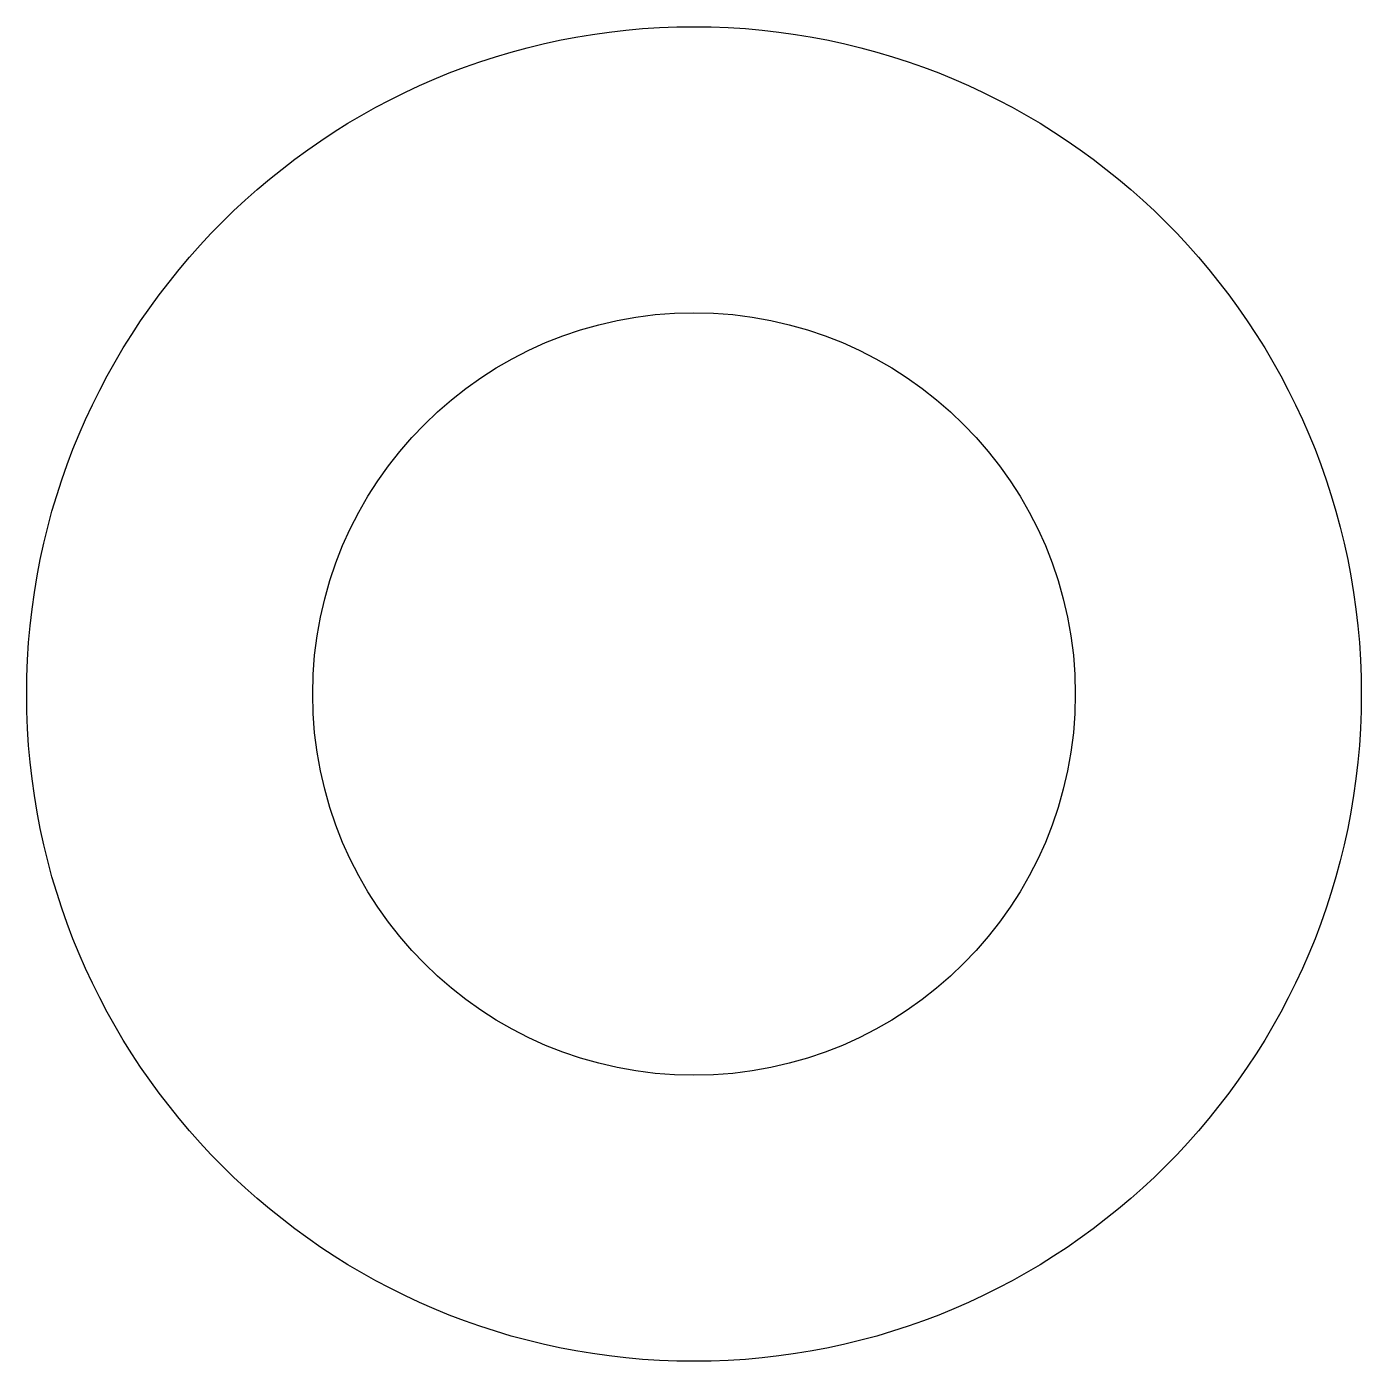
# Model space of a CAD drawing. Header units: millimetres. Extents: x -35 to 35, y -35 to 35.
import ezdxf

# ---------------------------------------------------------------- set-up
doc = ezdxf.new("R2010")
doc.units = ezdxf.units.MM

msp = doc.modelspace()

# ---------------------------------------------------------------- linework, layer by layer
msp.add_circle((0.028, -0.031), 35)
at = {"lineweight": 30}
msp.add_circle((0.028, -0.031), 20, dxfattribs=at)

doc.saveas('drawing.dxf')
